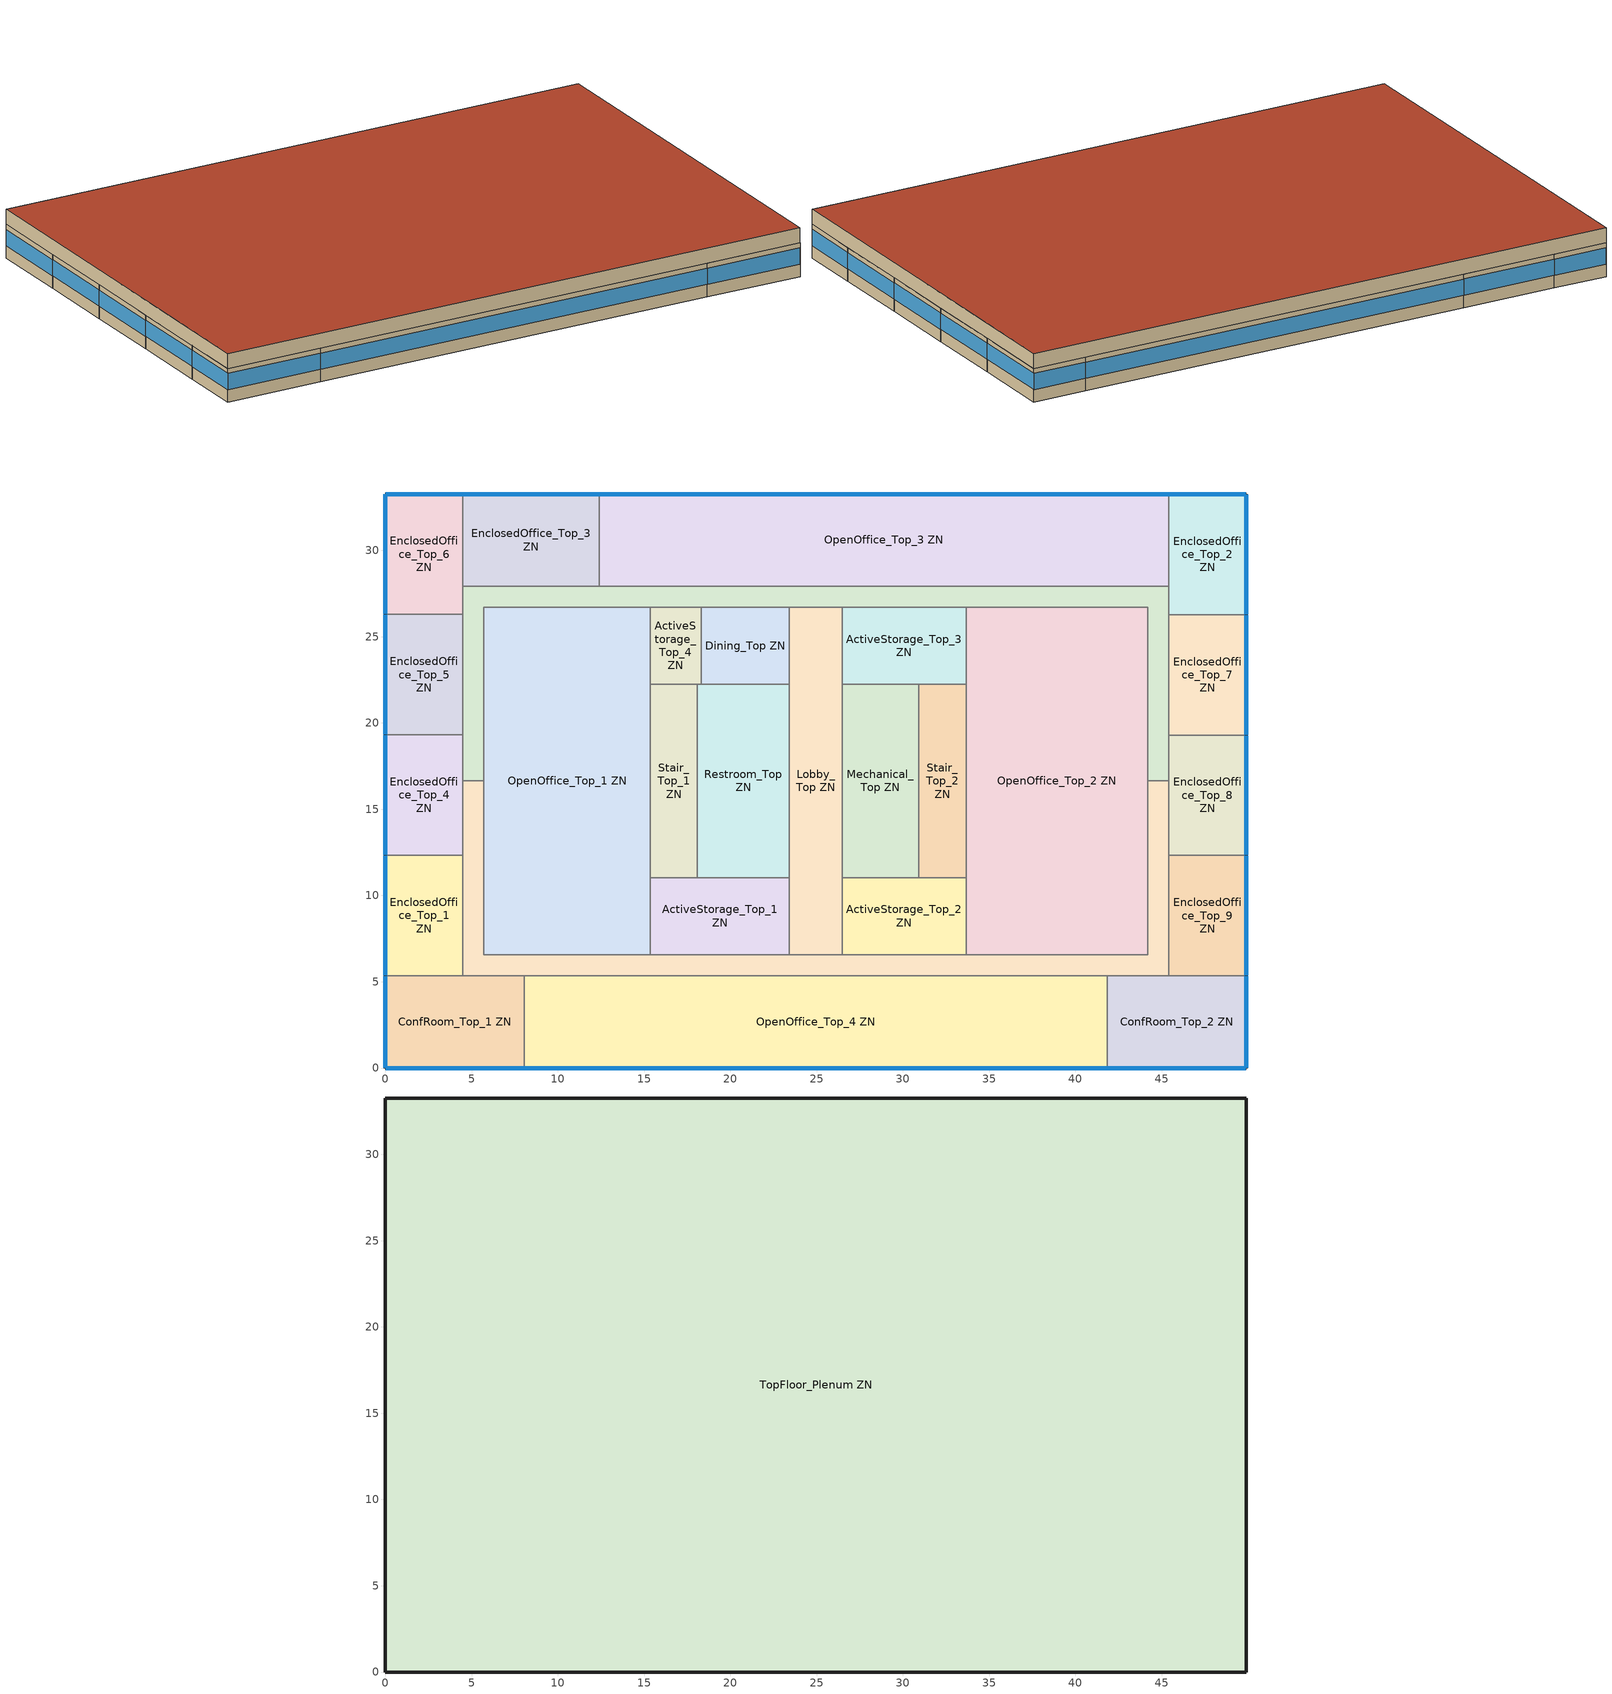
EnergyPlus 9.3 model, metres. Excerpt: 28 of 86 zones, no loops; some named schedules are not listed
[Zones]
ActiveStorage_Top_1 ZN
 floor to MidFloor_Plenum ZN (int_slab_floor): 23.43,11.04 23.43,6.56 15.35,6.56 15.35,11.04 z7.92
 wall to Restroom_Top ZN (int_wall): 23.43,11.04 18.1,11.04 z7.92:10.67
 wall to OpenOffice_Top_1 ZN (int_wall): 15.35,11.04 15.35,6.56 z7.92:10.67
 wall to Corridor_Top_1 ZN (int_wall): 15.35,6.56 23.43,6.56 z7.92:10.67
 wall to Lobby_Top ZN (int_wall): 23.43,6.56 23.43,11.04 z7.92:10.67
 wall to Stair_Top_1 ZN (int_wall): 18.1,11.04 15.35,11.04 z7.92:10.67
 ceiling to TopFloor_Plenum ZN (DropCeiling): 15.35,11.04 15.35,6.56 23.43,6.56 23.43,11.04 z10.67
ActiveStorage_Top_2 ZN
 floor to MidFloor_Plenum ZN (int_slab_floor): 33.67,11.04 33.67,6.56 26.48,6.56 26.48,11.04 z7.92
 wall to Lobby_Top ZN (int_wall): 26.48,11.04 26.48,6.56 z7.92:10.67
 wall to Mechanical_Top ZN (int_wall): 30.93,11.04 26.48,11.04 z7.92:10.67
 wall to Corridor_Top_1 ZN (int_wall): 26.48,6.56 33.67,6.56 z7.92:10.67
 wall to OpenOffice_Top_2 ZN (int_wall): 33.67,6.56 33.67,11.04 z7.92:10.67
 wall to Stair_Top_2 ZN (int_wall): 33.67,11.04 30.93,11.04 z7.92:10.67
 ceiling to TopFloor_Plenum ZN (DropCeiling): 26.48,11.04 26.48,6.56 33.67,6.56 33.67,11.04 z10.67
ActiveStorage_Top_3 ZN
 floor to MidFloor_Plenum ZN (int_slab_floor): 33.67,26.71 33.67,22.23 26.48,22.23 26.48,26.71 z7.92
 wall to Stair_Top_2 ZN (int_wall): 30.93,22.23 33.67,22.23 z7.92:10.67
 wall to Mechanical_Top ZN (int_wall): 26.48,22.23 30.93,22.23 z7.92:10.67
 wall to Lobby_Top ZN (int_wall): 26.48,26.71 26.48,22.23 z7.92:10.67
 wall to Corridor_Top_2 ZN (int_wall): 33.67,26.71 26.48,26.71 z7.92:10.67
 wall to OpenOffice_Top_2 ZN (int_wall): 33.67,22.23 33.67,26.71 z7.92:10.67
 ceiling to TopFloor_Plenum ZN (DropCeiling): 26.48,26.71 26.48,22.23 33.67,22.23 33.67,26.71 z10.67
ActiveStorage_Top_4 ZN
 floor to MidFloor_Plenum ZN (int_slab_floor): 18.31,26.71 18.31,22.23 15.35,22.23 15.35,26.71 z7.92
 wall to Dining_Top ZN (int_wall): 18.31,22.23 18.31,26.71 z7.92:10.67
 wall to Restroom_Top ZN (int_wall): 18.1,22.23 18.31,22.23 z7.92:10.67
 wall to OpenOffice_Top_1 ZN (int_wall): 15.35,26.71 15.35,22.23 z7.92:10.67
 wall to Corridor_Top_2 ZN (int_wall): 18.31,26.71 15.35,26.71 z7.92:10.67
 wall to Stair_Top_1 ZN (int_wall): 15.35,22.23 18.1,22.23 z7.92:10.67
 ceiling to TopFloor_Plenum ZN (DropCeiling): 15.35,26.71 15.35,22.23 18.31,22.23 18.31,26.71 z10.67
ConfRoom_Top_1 ZN
 floor to MidFloor_Plenum ZN (int_slab_floor): 8.07,5.34 8.07,0 0,0 0,5.34 z7.92
 wall outside (nonres_ext_wall): 0,5.34 0,0 8.07,0 z7.92:10.67
 wall to Corridor_Top_1 ZN (int_wall): 8.07,5.34 4.5,5.34 z7.92:10.67
 wall to OpenOffice_Top_4 ZN (int_wall): 8.07,0 8.07,5.34 z7.92:10.67
 wall to EnclosedOffice_Top_1 ZN (int_wall): 4.5,5.34 0,5.34 z7.92:10.67
 window (Window_U_0.38_SHGC_0.36): 0.03,0 8.04,0 z8.95:10.26; 0,5.32 0,0.03 z8.95:10.27
 ceiling to TopFloor_Plenum ZN (DropCeiling): 0,5.34 0,0 8.07,0 8.07,5.34 z10.67
ConfRoom_Top_2 ZN
 floor to MidFloor_Plenum ZN (int_slab_floor): 49.91,5.34 49.91,0 41.84,0 41.84,5.34 z7.92
 wall outside (nonres_ext_wall): 41.84,0 49.91,0 49.91,5.34 z7.92:10.67
 wall to Corridor_Top_1 ZN (int_wall): 45.41,5.34 41.84,5.34 z7.92:10.67
 wall to OpenOffice_Top_4 ZN (int_wall): 41.84,5.34 41.84,0 z7.92:10.67
 wall to EnclosedOffice_Top_9 ZN (int_wall): 49.91,5.34 45.41,5.34 z7.92:10.67
 window (Window_U_0.38_SHGC_0.36): 49.91,0.03 49.91,5.32 z8.95:10.27; 41.87,0 49.89,0 z8.95:10.26
 ceiling to TopFloor_Plenum ZN (DropCeiling): 41.84,5.34 41.84,0 49.91,0 49.91,5.34 z10.67
Corridor_Top_1 ZN
 floor to MidFloor_Plenum ZN (int_slab_floor): 45.41,16.64 45.41,5.34 4.5,5.34 4.5,16.64 5.72,16.64 5.72,6.56 44.19,6.56 44.19,16.64 z7.92
 wall to Lobby_Top ZN (int_wall): 26.48,6.56 23.43,6.56 z7.92:10.67
 wall to OpenOffice_Top_1 ZN (int_wall): 15.35,6.56 5.72,6.56 5.72,16.64 z7.92:10.67
 wall to OpenOffice_Top_4 ZN (int_wall): 8.07,5.34 16.57,5.34 33.34,5.34 41.84,5.34 z7.92:10.67
 wall to Corridor_Top_2 ZN (int_wall): 5.72,16.64 4.5,16.64 / 45.41,16.64 44.19,16.64 z7.92:10.67
 wall to OpenOffice_Top_2 ZN (int_wall): 44.19,16.64 44.19,6.56 33.67,6.56 z7.92:10.67
 wall to EnclosedOffice_Top_9 ZN (int_wall): 45.41,5.34 45.41,12.32 z7.92:10.67
 wall to EnclosedOffice_Top_1 ZN (int_wall): 4.5,16.64 4.5,12.33 4.5,5.34 z7.92:10.67
 wall to EnclosedOffice_Top_8 ZN (int_wall): 45.41,12.32 45.41,16.64 z7.92:10.67
 ceiling to TopFloor_Plenum ZN (DropCeiling): 4.5,16.64 4.5,5.34 45.41,5.34 45.41,16.64 44.19,16.64 44.19,6.56 5.72,6.56 5.72,16.64 z10.67
Corridor_Top_2 ZN
 floor to MidFloor_Plenum ZN (int_slab_floor): 45.41,27.93 45.41,16.64 44.19,16.64 44.19,26.71 5.72,26.71 5.72,16.64 4.5,16.64 4.5,27.93 z7.92
 wall to EnclosedOffice_Top_4 ZN (int_wall): 4.5,27.93 4.5,26.29 4.5,19.32 4.5,16.64 z7.92:10.67
 wall to EnclosedOffice_Top_3 ZN (int_wall): 12.39,27.93 10.08,27.93 4.5,27.93 z7.92:10.67
 wall to EnclosedOffice_Top_8 ZN (int_wall): 45.41,16.64 45.41,19.3 z7.92:10.67
 wall to Dining_Top ZN (int_wall): 18.31,26.71 23.43,26.71 z7.92:10.67
 wall to OpenOffice_Top_2 ZN (int_wall): 33.67,26.71 44.19,26.71 44.19,16.64 z7.92:10.67
 wall to OpenOffice_Top_1 ZN (int_wall): 5.72,16.64 5.72,26.71 15.35,26.71 z7.92:10.67
 wall to Lobby_Top ZN (int_wall): 23.43,26.71 26.48,26.71 z7.92:10.67
 wall to OpenOffice_Top_3 ZN (int_wall): 45.41,27.93 12.39,27.93 z7.92:10.67
 wall to EnclosedOffice_Top_7 ZN (int_wall): 45.41,19.3 45.41,26.28 z7.92:10.67
 wall to EnclosedOffice_Top_2 ZN (int_wall): 45.41,26.28 45.41,27.93 z7.92:10.67
 ceiling to TopFloor_Plenum ZN (DropCeiling): 4.5,27.93 4.5,16.64 5.72,16.64 5.72,26.71 44.19,26.71 44.19,16.64 45.41,16.64 45.41,27.93 z10.67
Dining_Top ZN
 floor to MidFloor_Plenum ZN (int_slab_floor): 23.43,26.71 23.43,22.23 18.31,22.23 18.31,26.71 z7.92
 wall to Restroom_Top ZN (int_wall): 18.31,22.23 23.43,22.23 z7.92:10.67
 wall to Lobby_Top ZN (int_wall): 23.43,22.23 23.43,26.71 z7.92:10.67
 ceiling to TopFloor_Plenum ZN (DropCeiling): 18.31,26.71 18.31,22.23 23.43,22.23 23.43,26.71 z10.67
EnclosedOffice_Top_6 ZN
 floor to MidFloor_Plenum ZN (int_slab_floor): 4.5,33.27 4.5,26.29 0,26.29 0,33.27 z7.92
 wall outside (nonres_ext_wall): 4.5,33.27 0,33.27 0,26.29 z7.92:10.67
 wall to EnclosedOffice_Top_3 ZN (int_wall): 4.5,27.93 4.5,33.27 z7.92:10.67
 wall to EnclosedOffice_Top_5 ZN (int_wall): 0,26.29 4.5,26.29 z7.92:10.67
 window (Window_U_0.38_SHGC_0.36): 4.48,33.27 0.03,33.27 z8.95:10.27; 0,33.25 0,26.32 z8.95:10.26
 ceiling to TopFloor_Plenum ZN (DropCeiling): 0,33.27 0,26.29 4.5,26.29 4.5,33.27 z10.67
EnclosedOffice_Top_4 ZN
 floor to MidFloor_Plenum ZN (int_slab_floor): 4.5,19.31 4.5,12.33 0,12.33 0,19.31 z7.92
 wall outside (nonres_ext_wall): 0,19.31 0,12.33 z7.92:10.67
 wall to EnclosedOffice_Top_5 ZN (int_wall): 4.5,19.31 0,19.31 z7.92:10.67
 wall to EnclosedOffice_Top_1 ZN (int_wall): 0,12.33 4.5,12.33 z7.92:10.67
 window (Window_U_0.38_SHGC_0.36): 0,19.28 0,12.36 z8.95:10.26
 ceiling to TopFloor_Plenum ZN (DropCeiling): 0,19.31 0,12.33 4.5,12.33 4.5,19.31 z10.67
EnclosedOffice_Top_1 ZN
 floor to MidFloor_Plenum ZN (int_slab_floor): 4.5,12.33 4.5,5.34 0,5.34 0,12.33 z7.92
 wall outside (nonres_ext_wall): 0,12.33 0,5.34 z7.92:10.67
 window (Window_U_0.38_SHGC_0.36): 0,12.3 0,5.37 z8.94:10.25
 ceiling to TopFloor_Plenum ZN (DropCeiling): 0,12.33 0,5.34 4.5,5.34 4.5,12.33 z10.67
EnclosedOffice_Top_2 ZN
 floor to MidFloor_Plenum ZN (int_slab_floor): 49.91,33.27 49.91,26.28 45.41,26.28 45.41,33.27 z7.92
 wall outside (nonres_ext_wall): 49.91,26.28 49.91,33.27 45.41,33.27 z7.92:10.67
 wall to OpenOffice_Top_3 ZN (int_wall): 45.41,33.27 45.41,27.93 z7.92:10.67
 wall to EnclosedOffice_Top_7 ZN (int_wall): 45.41,26.28 49.91,26.28 z7.92:10.67
 window (Window_U_0.38_SHGC_0.36): 49.89,33.27 45.43,33.27 z8.95:10.27; 49.91,26.31 49.91,33.23 z8.95:10.26
 ceiling to TopFloor_Plenum ZN (DropCeiling): 45.41,33.27 45.41,26.28 49.91,26.28 49.91,33.27 z10.67
EnclosedOffice_Top_8 ZN
 floor to MidFloor_Plenum ZN (int_slab_floor): 49.91,19.3 49.91,12.32 45.41,12.32 45.41,19.3 z7.92
 wall outside (nonres_ext_wall): 49.91,12.32 49.91,19.3 z7.92:10.67
 wall to EnclosedOffice_Top_9 ZN (int_wall): 45.41,12.32 49.91,12.32 z7.92:10.67
 wall to EnclosedOffice_Top_7 ZN (int_wall): 49.91,19.3 45.41,19.3 z7.92:10.67
 window (Window_U_0.38_SHGC_0.36): 49.91,12.35 49.91,19.27 z8.95:10.26
 ceiling to TopFloor_Plenum ZN (DropCeiling): 45.41,19.3 45.41,12.32 49.91,12.32 49.91,19.3 z10.67
EnclosedOffice_Top_9 ZN
 floor to MidFloor_Plenum ZN (int_slab_floor): 49.91,12.32 49.91,5.34 45.41,5.34 45.41,12.32 z7.92
 wall outside (nonres_ext_wall): 49.91,5.34 49.91,12.32 z7.92:10.67
 window (Window_U_0.38_SHGC_0.36): 49.91,5.37 49.91,12.29 z8.95:10.26
 ceiling to TopFloor_Plenum ZN (DropCeiling): 45.41,12.32 45.41,5.34 49.91,5.34 49.91,12.32 z10.67
EnclosedOffice_Top_3 ZN
 floor to MidFloor_Plenum ZN (int_slab_floor): 12.39,33.27 12.39,27.93 4.5,27.93 4.5,33.27 z7.92
 wall outside (nonres_ext_wall): 12.39,33.27 4.5,33.27 z7.92:10.67
 wall to OpenOffice_Top_3 ZN (int_wall): 12.39,27.93 12.39,33.27 z7.92:10.67
 window (Window_U_0.38_SHGC_0.36): 12.37,33.27 4.53,33.27 z8.95:10.26
 ceiling to TopFloor_Plenum ZN (DropCeiling): 4.5,33.27 4.5,27.93 12.39,27.93 12.39,33.27 z10.67
Lobby_Top ZN
 floor to MidFloor_Plenum ZN (int_slab_floor): 26.48,26.71 26.48,6.56 23.43,6.56 23.43,26.71 z7.92
 wall to Restroom_Top ZN (int_wall): 23.43,22.23 23.43,11.04 z7.92:10.67
 wall to Mechanical_Top ZN (int_wall): 26.48,11.04 26.48,22.23 z7.92:10.67
 ceiling to TopFloor_Plenum ZN (DropCeiling): 23.43,26.71 23.43,6.56 26.48,6.56 26.48,26.71 z10.67
Mechanical_Top ZN
 floor to MidFloor_Plenum ZN (int_slab_floor): 30.93,22.23 30.93,11.04 26.48,11.04 26.48,22.23 z7.92
 wall to Stair_Top_2 ZN (int_wall): 30.93,11.04 30.93,22.23 z7.92:10.67
 ceiling to TopFloor_Plenum ZN (DropCeiling): 26.48,22.23 26.48,11.04 30.93,11.04 30.93,22.23 z10.67
OpenOffice_Top_1 ZN
 floor to MidFloor_Plenum ZN (int_slab_floor): 15.35,26.71 15.35,6.56 5.72,6.56 5.72,26.71 z7.92
 wall to Stair_Top_1 ZN (int_wall): 15.35,11.04 15.35,22.23 z7.92:10.67
 ceiling to TopFloor_Plenum ZN (DropCeiling): 5.72,26.71 5.72,6.56 15.35,6.56 15.35,26.71 z10.67
OpenOffice_Top_2 ZN
 floor to MidFloor_Plenum ZN (int_slab_floor): 44.19,26.71 44.19,6.56 33.67,6.56 33.67,26.71 z7.92
 wall to Stair_Top_2 ZN (int_wall): 33.67,22.23 33.67,11.04 z7.92:10.67
 ceiling to TopFloor_Plenum ZN (DropCeiling): 33.67,26.71 33.67,6.56 44.19,6.56 44.19,26.71 z10.67
OpenOffice_Top_3 ZN
 floor to MidFloor_Plenum ZN (int_slab_floor): 45.41,33.27 45.41,27.93 12.39,27.93 12.39,33.27 z7.92
 wall outside (nonres_ext_wall): 45.41,33.27 12.39,33.27 z7.92:10.67
 window (Window_U_0.38_SHGC_0.36): 45.38,33.27 12.42,33.27 z8.95:10.26
 ceiling to TopFloor_Plenum ZN (DropCeiling): 12.39,33.27 12.39,27.93 45.41,27.93 45.41,33.27 z10.67
OpenOffice_Top_4 ZN
 floor to MidFloor_Plenum ZN (int_slab_floor): 41.84,5.34 41.84,0 8.07,0 8.07,5.34 z7.92
 wall outside (nonres_ext_wall): 8.07,0 41.84,0 z7.92:10.67
 window (Window_U_0.38_SHGC_0.36): 8.09,0 41.82,0 z8.95:10.26
 ceiling to TopFloor_Plenum ZN (DropCeiling): 8.07,5.34 8.07,0 41.84,0 41.84,5.34 z10.67
Restroom_Top ZN
 floor to MidFloor_Plenum ZN (int_slab_floor): 23.43,22.23 23.43,11.04 18.1,11.04 18.1,22.23 z7.92
 wall to Stair_Top_1 ZN (int_wall): 18.1,22.23 18.1,11.04 z7.92:10.67
 ceiling to TopFloor_Plenum ZN (DropCeiling): 18.1,22.23 18.1,11.04 23.43,11.04 23.43,22.23 z10.67
Stair_Top_1 ZN
 floor to MidFloor_Plenum ZN (int_slab_floor): 18.1,22.23 18.1,11.04 15.35,11.04 15.35,22.23 z7.92
 ceiling to TopFloor_Plenum ZN (DropCeiling): 15.35,22.23 15.35,11.04 18.1,11.04 18.1,22.23 z10.67
Stair_Top_2 ZN
 floor to MidFloor_Plenum ZN (int_slab_floor): 33.67,22.23 33.67,11.04 30.93,11.04 30.93,22.23 z7.92
 ceiling to TopFloor_Plenum ZN (DropCeiling): 30.93,22.23 30.93,11.04 33.67,11.04 33.67,22.23 z10.67
EnclosedOffice_Top_5 ZN
 floor to MidFloor_Plenum ZN (int_slab_floor): 4.5,26.29 4.5,19.31 0,19.31 0,26.29 z7.92
 wall outside (nonres_ext_wall): 0,26.29 0,19.31 z7.92:10.67
 window (Window_U_0.38_SHGC_0.36): 0,26.27 0,19.35 z8.95:10.26
 ceiling to TopFloor_Plenum ZN (DropCeiling): 0,26.29 0,19.31 4.5,19.31 4.5,26.29 z10.67
EnclosedOffice_Top_7 ZN
 floor to MidFloor_Plenum ZN (int_slab_floor): 49.91,26.28 49.91,19.3 45.41,19.3 45.41,26.28 z7.92
 wall outside (nonres_ext_wall): 49.91,19.3 49.91,26.28 z7.92:10.67
 window (Window_U_0.38_SHGC_0.36): 49.91,19.33 49.91,26.25 z8.95:10.26
 ceiling to TopFloor_Plenum ZN (DropCeiling): 45.41,26.28 45.41,19.3 49.91,19.3 49.91,26.28 z10.67
TopFloor_Plenum ZN
 wall outside (nonres_ext_wall): 0,33.27 0,0 49.91,0 49.91,33.27 0,33.27 z10.67:11.89
 roof outside (nonres_roof): 0,33.27 0,0 49.91,0 49.91,33.27 z11.89
[Building]
OfficeMedium: North Axis {deg}=0; Terrain=City; Loads Convergence Tolerance Value=0.04; Temperature Convergence Tolerance Value {deltaC}=0.2; Solar Distribution=FullInteriorAndExterior; Maximum Number of Warmup Days=25; Minimum Number of Warmup Days=6
[Site:Location]
Site:Location=New.York-John.F.Kennedy.Intl.AP_NY_USA WMO=744860; Latitude {N+ S-}=40.66; Longitude {W- E+}=-73.8; Time Zone Relative to GMT {GMT+/-}=-5; Elevation {m}=7
[SizingPeriod:DesignDay] Day of Month=21; Dry-Bulb Temperature Range Modifier Type=DefaultMultipliers; Humidity Condition Type=Wetbulb; Barometric Pressure {Pa}=101241; Rain {Yes/No}=No; Snow on ground {Yes/No}=No; Daylight Savings Time Indicator=No
Name | Month | Day Type | Maximum Dry-Bulb Temperature {C} | Daily Dry-Bulb Temperature Range {C} | Wetbulb at Maximum Dry-Bulb {C} | Wind Speed {m/s} design conditions vs. traditional 6.71 m/s (15 mph) | Wind Direction {Degrees; N=0, S=180} | Solar Model Indicator | Clearness {0.0 to 1.1} | Wind Speed {m/s} design conditions vs. traditional 3.35 m/s (7mph) | ASHRAE Clear Sky Optical Depth for Beam Irradiance (taub) | ASHRAE Clear Sky Optical Depth for Diffuse Irradiance (taud)
New.York-John.F.Kennedy.Intl.AP_NY_USA Ann Htg 99.6% Condns DB | 1 | WinterDesignDay | -10.7 | 0 | -10.7 | 7.5 | 320 | ASHRAEClearSky | 0
New.York-John.F.Kennedy.Intl.AP_NY_USA Ann Clg .4% Condns DB=>MWB | 7 | SummerDesignDay | 32.1 | 7.4 | 23.1 |  | 230 | ASHRAETau |  | 5.6 | 0.541 | 1.8
[Site:WaterMainsTemperature]
Calculation Method=Correlation; Annual average outdoor air temperature {C}=12.4667; Maximum difference in monthly average outdoor air temperatures {C}=25.2
[Site:GroundTemperature:FCfactorMethod]
January Ground Temperature {C}=14; February Ground Temperature {C}=7.3; March Ground Temperature {C}=3.3; April Ground Temperature {C}=1.2; May Ground Temperature {C}=-0.2; June Ground Temperature {C}=5.6; July Ground Temperature {C}=10.9; August Ground Temperature {C}=16.1; September Ground Temperature {C}=21.7; October Ground Temperature {C}=25; November Ground Temperature {C}=24.8; December Ground Temperature {C}=19.9
[Material:NoMass]
CP02 CARPET PAD: VeryRough, 0.21648, 0.9, 0.7, 0.8
Nonres_Roof_Insulation: MediumSmooth, 5.30668, 0.9, 0.7, 0.7
Nonres_Exterior_Wall_Insulation: MediumSmooth, 2.368, 0.9, 0.7, 0.7
[Construction]
InteriorFurnishings: Std Wood 6inch
DropCeiling: AC02 Acoustic Ceiling
int_wall: G01 13mm gypsum board, G01 13mm gypsum board
int_slab_floor: 100mm Normalweight concrete floor, CP02 CARPET PAD
nonres_roof: F13 Built-up roofing, Nonres_Roof_Insulation, F08 Metal surface
nonres_ext_wall: F07 25mm stucco, G01 16mm gypsum board, Nonres_Exterior_Wall_Insulation, G01 16mm gypsum board
Window_U_0.38_SHGC_0.36: Glazing Layer
[Material]
Name | Roughness | Thickness {m} | Conductivity {W/m-K} | Density {kg/m3} | Specific Heat {J/kg-K} | Thermal Absorptance | Solar Absorptance | Visible Absorptance | Absorptance:Thermal | Absorptance:Solar | Absorptance:Visible
Std Wood 6inch | MediumSmooth | 0.15 | 0.12 | 540 | 1210 | 0.9 | 0.7 | 0.7
AC02 Acoustic Ceiling | MediumSmooth | 0.0127 | 0.057 | 288 | 1339 | 0.9 | 0.7 | 0.2
F07 25mm stucco | Smooth | 0.0254 | 0.72 | 1856 | 840 | 0.9 | 0.7 | 0.7
F08 Metal surface | Smooth | 0.0008 | 45.28 | 7824 | 500
F13 Built-up roofing | Rough | 0.0095 | 0.16 | 1120 | 1460 |  |  |  | 0.9 | 0.7
G01 13mm gypsum board | Smooth | 0.0127 | 0.16 | 800 | 1090 |  |  |  | 0.9 | 0.7 | 0.5
G01 16mm gypsum board | MediumSmooth | 0.0159 | 0.16 | 800 | 1090
100mm Normalweight concrete floor | MediumRough | 0.1016 | 2.31 | 2322 | 832
[WindowMaterial:SimpleGlazingSystem]
Glazing Layer: U-Factor {W/m2-K}=2.15774; Solar Heat Gain Coefficient=0.36; Visible Transmittance=0.396
[Zone]
ActiveStorage_Top_1 ZN; ActiveStorage_Top_2 ZN; ActiveStorage_Top_3 ZN; ActiveStorage_Top_4 ZN; ConfRoom_Top_1 ZN; ConfRoom_Top_2 ZN; Corridor_Top_1 ZN; Corridor_Top_2 ZN; Dining_Top ZN; EnclosedOffice_Top_1 ZN; EnclosedOffice_Top_2 ZN; EnclosedOffice_Top_3 ZN; Lobby_Top ZN; Mechanical_Top ZN; OpenOffice_Top_1 ZN; OpenOffice_Top_2 ZN; OpenOffice_Top_3 ZN; OpenOffice_Top_4 ZN; Restroom_Top ZN; Stair_Top_1 ZN; Stair_Top_2 ZN: 
TopFloor_Plenum ZN: Part of Total Floor Area=No
EnclosedOffice_Top_6 ZN; EnclosedOffice_Top_5 ZN; EnclosedOffice_Top_4 ZN; EnclosedOffice_Top_9 ZN; EnclosedOffice_Top_8 ZN; EnclosedOffice_Top_7 ZN: Multiplier=1
[InternalMass] Construction=InteriorFurnishings
Name | Zone | Surface Area {m2}
ActiveStorage_Top_1 Mass | ActiveStorage_Top_1 ZN | 72.3705
ActiveStorage_Top_2 Mass | ActiveStorage_Top_2 ZN | 64.4479
ActiveStorage_Top_3 Mass | ActiveStorage_Top_3 ZN | 64.4479
ActiveStorage_Top_4 Mass | ActiveStorage_Top_4 ZN | 26.4846
ConfRoom_Top_1 Mass | ConfRoom_Top_1 ZN | 86.211
ConfRoom_Top_2 Mass | ConfRoom_Top_2 ZN | 86.211
Corridor_Top_1 Mass | Corridor_Top_1 ZN | 148.881
Corridor_Top_2 Mass | Corridor_Top_2 ZN | 148.881
Dining_Top Mass | Dining_Top ZN | 45.8859
EnclosedOffice_Top_1 Mass | EnclosedOffice_Top_1 ZN | 62.8993
EnclosedOffice_Top_2 Mass | EnclosedOffice_Top_2 ZN | 62.8993
EnclosedOffice_Top_3 Mass | EnclosedOffice_Top_3 ZN | 84.2524
Lobby_Top Mass | Lobby_Top ZN | 122.855
Mechanical_Top Mass | Mechanical_Top ZN | 99.6165
OpenOffice_Top_1 Mass | OpenOffice_Top_1 ZN | 388.208
OpenOffice_Top_2 Mass | OpenOffice_Top_2 ZN | 423.848
OpenOffice_Top_3 Mass | OpenOffice_Top_3 ZN | 352.626
OpenOffice_Top_4 Mass | OpenOffice_Top_4 ZN | 360.821
Restroom_Top Mass | Restroom_Top ZN | 119.412
Stair_Top_1 Mass | Stair_Top_1 ZN | 61.4118
Stair_Top_2 Mass | Stair_Top_2 ZN | 61.4118
EnclosedOffice_Top_4 Mass | EnclosedOffice_Top_4 ZN | 62.8993
EnclosedOffice_Top_5 Mass | EnclosedOffice_Top_5 ZN | 62.8993
EnclosedOffice_Top_6 Mass | EnclosedOffice_Top_6 ZN | 62.8993
EnclosedOffice_Top_7 Mass | EnclosedOffice_Top_7 ZN | 62.8993
EnclosedOffice_Top_8 Mass | EnclosedOffice_Top_8 ZN | 62.8993
EnclosedOffice_Top_9 Mass | EnclosedOffice_Top_9 ZN | 62.8993
[People]
EnclosedOffice_Top_1 ZN People: EnclosedOffice_Top_1 ZN, EnclosedOffice_Top_1 ZN Occupancy Schedule, People, 2, 0.3, AUTOCALCULATE, ACTIVITY_SCH, 3.82e-08, No, ZoneAveraged, WORK_EFF_SCH, CLOTHING_SCH, CLOTHING_SCH, AIR_VELO_SCH, Fanger
EnclosedOffice_Top_2 ZN People: EnclosedOffice_Top_2 ZN, EnclosedOffice_Top_2 ZN Occupancy Schedule, People, 2, 0.3, AUTOCALCULATE, ACTIVITY_SCH, 3.82e-08, No, ZoneAveraged, WORK_EFF_SCH, CLOTHING_SCH, CLOTHING_SCH, AIR_VELO_SCH, Fanger
EnclosedOffice_Top_3 ZN People: EnclosedOffice_Top_3 ZN, EnclosedOffice_Top_3 ZN Occupancy Schedule, People, 2, 0.3, AUTOCALCULATE, ACTIVITY_SCH, 3.82e-08, No, ZoneAveraged, WORK_EFF_SCH, CLOTHING_SCH, CLOTHING_SCH, AIR_VELO_SCH, Fanger
EnclosedOffice_Top_4 ZN People: EnclosedOffice_Top_4 ZN, EnclosedOffice_Top_4 ZN Occupancy Schedule, People, 2, 0.3, AUTOCALCULATE, ACTIVITY_SCH, 3.82e-08, No, ZoneAveraged, WORK_EFF_SCH, CLOTHING_SCH, CLOTHING_SCH, AIR_VELO_SCH, Fanger
EnclosedOffice_Top_5 ZN People: EnclosedOffice_Top_5 ZN, EnclosedOffice_Top_5 ZN Occupancy Schedule, People, 2, 0.3, AUTOCALCULATE, ACTIVITY_SCH, 3.82e-08, No, ZoneAveraged, WORK_EFF_SCH, CLOTHING_SCH, CLOTHING_SCH, AIR_VELO_SCH, Fanger
EnclosedOffice_Top_6 ZN People: EnclosedOffice_Top_6 ZN, EnclosedOffice_Top_6 ZN Occupancy Schedule, People, 2, 0.3, AUTOCALCULATE, ACTIVITY_SCH, 3.82e-08, No, ZoneAveraged, WORK_EFF_SCH, CLOTHING_SCH, CLOTHING_SCH, AIR_VELO_SCH, Fanger
EnclosedOffice_Top_7 ZN People: EnclosedOffice_Top_7 ZN, EnclosedOffice_Top_7 ZN Occupancy Schedule, People, 2, 0.3, AUTOCALCULATE, ACTIVITY_SCH, 3.82e-08, No, ZoneAveraged, WORK_EFF_SCH, CLOTHING_SCH, CLOTHING_SCH, AIR_VELO_SCH, Fanger
EnclosedOffice_Top_8 ZN People: EnclosedOffice_Top_8 ZN, EnclosedOffice_Top_8 ZN Occupancy Schedule, People, 2, 0.3, AUTOCALCULATE, ACTIVITY_SCH, 3.82e-08, No, ZoneAveraged, WORK_EFF_SCH, CLOTHING_SCH, CLOTHING_SCH, AIR_VELO_SCH, Fanger
EnclosedOffice_Top_9 ZN People: EnclosedOffice_Top_9 ZN, EnclosedOffice_Top_9 ZN Occupancy Schedule, People, 2, 0.3, AUTOCALCULATE, ACTIVITY_SCH, 3.82e-08, No, ZoneAveraged, WORK_EFF_SCH, CLOTHING_SCH, CLOTHING_SCH, AIR_VELO_SCH, Fanger
ConfRoom_Top_1 ZN People: ConfRoom_Top_1 ZN, ConfRoom_Top_1 ZN Occupancy Schedule, People, 24, 0.3, AUTOCALCULATE, ACTIVITY_SCH, 3.82e-08, No, ZoneAveraged, WORK_EFF_SCH, CLOTHING_SCH, CLOTHING_SCH, AIR_VELO_SCH, Fanger
ConfRoom_Top_2 ZN People: ConfRoom_Top_2 ZN, ConfRoom_Top_2 ZN Occupancy Schedule, People, 24, 0.3, AUTOCALCULATE, ACTIVITY_SCH, 3.82e-08, No, ZoneAveraged, WORK_EFF_SCH, CLOTHING_SCH, CLOTHING_SCH, AIR_VELO_SCH, Fanger
Dining_Top ZN People: Dining_Top ZN, Dining_Top ZN Occupancy Schedule, People, 12, 0.3, AUTOCALCULATE, ACTIVITY_SCH, 3.82e-08, No, ZoneAveraged, WORK_EFF_SCH, CLOTHING_SCH, CLOTHING_SCH, AIR_VELO_SCH, Fanger
Lobby_Top ZN People: Lobby_Top ZN, Lobby_Top ZN Occupancy Schedule, People, 7, 0.3, AUTOCALCULATE, ACTIVITY_SCH, 3.82e-08, No, ZoneAveraged, WORK_EFF_SCH, CLOTHING_SCH, CLOTHING_SCH, AIR_VELO_SCH, Fanger
OpenOffice_Top_1 ZN People: OpenOffice_Top_1 ZN, OpenOffice_Top_1 ZN Occupancy Schedule, People, 10, 0.3, AUTOCALCULATE, ACTIVITY_SCH, 3.82e-08, No, ZoneAveraged, WORK_EFF_SCH, CLOTHING_SCH, CLOTHING_SCH, AIR_VELO_SCH, Fanger
OpenOffice_Top_2 ZN People: OpenOffice_Top_2 ZN, OpenOffice_Top_2 ZN Occupancy Schedule, People, 11, 0.3, AUTOCALCULATE, ACTIVITY_SCH, 3.82e-08, No, ZoneAveraged, WORK_EFF_SCH, CLOTHING_SCH, CLOTHING_SCH, AIR_VELO_SCH, Fanger
OpenOffice_Top_3 ZN People: OpenOffice_Top_3 ZN, OpenOffice_Top_3 ZN Occupancy Schedule, People, 9, 0.3, AUTOCALCULATE, ACTIVITY_SCH, 3.82e-08, No, ZoneAveraged, WORK_EFF_SCH, CLOTHING_SCH, CLOTHING_SCH, AIR_VELO_SCH, Fanger
OpenOffice_Top_4 ZN People: OpenOffice_Top_4 ZN, OpenOffice_Top_4 ZN Occupancy Schedule, People, 10, 0.3, AUTOCALCULATE, ACTIVITY_SCH, 3.82e-08, No, ZoneAveraged, WORK_EFF_SCH, CLOTHING_SCH, CLOTHING_SCH, AIR_VELO_SCH, Fanger
[Lights] Design Level Calculation Method=Watts/Area; Watts per Zone Floor Area {W/m2}=8.50349; Return Air Fraction=0; Fraction Radiant=0.7; Fraction Visible=0.2; Fraction Replaceable=1; Return Air Fraction Calculated from Plenum Temperature=No
Name | Zone or ZoneList | Schedule
ActiveStorage_Top_1 ZN_Lights | ActiveStorage_Top_1 ZN | ActiveStorage_Top_1 Lighting Schedule
ActiveStorage_Top_2 ZN_Lights | ActiveStorage_Top_2 ZN | ActiveStorage_Top_2 Lighting Schedule
ActiveStorage_Top_3 ZN_Lights | ActiveStorage_Top_3 ZN | ActiveStorage_Top_3 Lighting Schedule
ActiveStorage_Top_4 ZN_Lights | ActiveStorage_Top_4 ZN | ActiveStorage_Top_4 Lighting Schedule
ConfRoom_Top_1 ZN_Lights | ConfRoom_Top_1 ZN | ConfRoom_Top_1 Lighting Schedule
ConfRoom_Top_2 ZN_Lights | ConfRoom_Top_2 ZN | ConfRoom_Top_2 Lighting Schedule
Corridor_Top_1 ZN_Lights | Corridor_Top_1 ZN | Corridor_Top_1 Lighting Schedule
Corridor_Top_2 ZN_Lights | Corridor_Top_2 ZN | Corridor_Top_2 Lighting Schedule
Dining_Top ZN_Lights | Dining_Top ZN | Dining_Top Lighting Schedule
EnclosedOffice_Top_1 ZN_Lights | EnclosedOffice_Top_1 ZN | EnclosedOffice_Top_1 Lighting Schedule
EnclosedOffice_Top_2 ZN_Lights | EnclosedOffice_Top_2 ZN | EnclosedOffice_Top_2 Lighting Schedule
EnclosedOffice_Top_3 ZN_Lights | EnclosedOffice_Top_3 ZN | EnclosedOffice_Top_3 Lighting Schedule
Lobby_Top ZN_Lights | Lobby_Top ZN | Lobby_Top Lighting Schedule
Mechanical_Top ZN_Lights | Mechanical_Top ZN | Mechanical_Top Lighting Schedule
OpenOffice_Top_1 ZN_Lights | OpenOffice_Top_1 ZN | OpenOffice_Top_1 Lighting Schedule
OpenOffice_Top_2 ZN_Lights | OpenOffice_Top_2 ZN | OpenOffice_Top_2 Lighting Schedule
OpenOffice_Top_3 ZN_Lights | OpenOffice_Top_3 ZN | OpenOffice_Top_3 Lighting Schedule
OpenOffice_Top_4 ZN_Lights | OpenOffice_Top_4 ZN | OpenOffice_Top_4 Lighting Schedule
Restroom_Top ZN_Lights | Restroom_Top ZN | Restroom_Top Lighting Schedule
Stair_Top_1 ZN_Lights | Stair_Top_1 ZN | Stair_Top_1 Lighting Schedule
Stair_Top_2 ZN_Lights | Stair_Top_2 ZN | Stair_Top_2 Lighting Schedule
EnclosedOffice_Top_6 ZN_Lights | EnclosedOffice_Top_6 ZN | EnclosedOffice_Top_6 Lighting Schedule
EnclosedOffice_Top_5 ZN_Lights | EnclosedOffice_Top_5 ZN | EnclosedOffice_Top_5 Lighting Schedule
EnclosedOffice_Top_4 ZN_Lights | EnclosedOffice_Top_4 ZN | EnclosedOffice_Top_4 Lighting Schedule
EnclosedOffice_Top_9 ZN_Lights | EnclosedOffice_Top_9 ZN | EnclosedOffice_Top_9 Lighting Schedule
EnclosedOffice_Top_8 ZN_Lights | EnclosedOffice_Top_8 ZN | EnclosedOffice_Top_8 Lighting Schedule
EnclosedOffice_Top_7 ZN_Lights | EnclosedOffice_Top_7 ZN | EnclosedOffice_Top_7 Lighting Schedule
[ElectricEquipment] Design Level Calculation Method=Watts/Area; Fraction Radiant=0.5
Name | Zone or ZoneList | Schedule | Watts per Zone Floor Area {W/m2}
EnclosedOffice_Top_1 Elec Equip | EnclosedOffice_Top_1 ZN | EnclosedOffice_Top_1 Elec Equip Schedule | 9.3646
EnclosedOffice_Top_2 Elec Equip | EnclosedOffice_Top_2 ZN | EnclosedOffice_Top_2 Elec Equip Schedule | 9.3646
EnclosedOffice_Top_3 Elec Equip | EnclosedOffice_Top_3 ZN | EnclosedOffice_Top_3 Elec Equip Schedule | 9.3646
EnclosedOffice_Top_4 Elec Equip | EnclosedOffice_Top_4 ZN | EnclosedOffice_Top_4 Elec Equip Schedule | 9.3646
EnclosedOffice_Top_5 Elec Equip | EnclosedOffice_Top_5 ZN | EnclosedOffice_Top_5 Elec Equip Schedule | 9.3646
EnclosedOffice_Top_6 Elec Equip | EnclosedOffice_Top_6 ZN | EnclosedOffice_Top_6 Elec Equip Schedule | 9.3646
EnclosedOffice_Top_7 Elec Equip | EnclosedOffice_Top_7 ZN | EnclosedOffice_Top_7 Elec Equip Schedule | 9.3646
EnclosedOffice_Top_8 Elec Equip | EnclosedOffice_Top_8 ZN | EnclosedOffice_Top_8 Elec Equip Schedule | 9.3646
EnclosedOffice_Top_9 Elec Equip | EnclosedOffice_Top_9 ZN | EnclosedOffice_Top_9 Elec Equip Schedule | 9.3646
ConfRoom_Top_1 Elec Equip | ConfRoom_Top_1 ZN | ConfRoom_Top_1 Elec Equip Schedule | 10.7639
ConfRoom_Top_2 Elec Equip | ConfRoom_Top_2 ZN | ConfRoom_Top_2 Elec Equip Schedule | 10.7639
Corridor_Top_1 Elec Equip | Corridor_Top_1 ZN | Corridor_Top_1 Elec Equip Schedule | 3.12153
Corridor_Top_2 Elec Equip | Corridor_Top_2 ZN | Corridor_Top_2 Elec Equip Schedule | 3.12153
Dining_Top Elec Equip | Dining_Top ZN | Dining_Top Elec Equip Schedule | 10.7639
Mechanical_Top Elec Equip | Mechanical_Top ZN | Mechanical_Top Elec Equip Schedule | 2.90626
Lobby_Top Elec Equip | Lobby_Top ZN | Lobby_Top Elec Equip Schedule | 2.90626
OpenOffice_Top_1 Elec Equip | OpenOffice_Top_1 ZN | OpenOffice_Top_1 Elec Equip Schedule | 10.3334
OpenOffice_Top_2 Elec Equip | OpenOffice_Top_2 ZN | OpenOffice_Top_2 Elec Equip Schedule | 10.3334
OpenOffice_Top_3 Elec Equip | OpenOffice_Top_3 ZN | OpenOffice_Top_3 Elec Equip Schedule | 10.3334
OpenOffice_Top_4 Elec Equip | OpenOffice_Top_4 ZN | OpenOffice_Top_4 Elec Equip Schedule | 10.3334
Restroom_Top Elec Equip | Restroom_Top ZN | Restroom_Top Elec Equip Schedule | 2.90626
[ZoneInfiltration:DesignFlowRate] Design Flow Rate Calculation Method=Flow/ExteriorArea; Constant Term Coefficient=0; Temperature Term Coefficient=0; Velocity Term Coefficient=0.224; Velocity Squared Term Coefficient=0
Name | Zone or ZoneList | Schedule | Flow per Exterior Surface Area {m3/s-m2}
ConfRoom_Top_1 Infiltration | ConfRoom_Top_1 ZN | INFIL_SCH_PNNL | 0.00056896
ConfRoom_Top_2 Infiltration | ConfRoom_Top_2 ZN | INFIL_SCH_PNNL | 0.00056896
EnclosedOffice_Top_1 Infiltration | EnclosedOffice_Top_1 ZN | INFIL_SCH_PNNL | 0.00056896
EnclosedOffice_Top_2 Infiltration | EnclosedOffice_Top_2 ZN | INFIL_SCH_PNNL | 0.00056896
EnclosedOffice_Top_3 Infiltration | EnclosedOffice_Top_3 ZN | INFIL_SCH_PNNL | 0.00056896
OpenOffice_Top_3 Infiltration | OpenOffice_Top_3 ZN | INFIL_SCH_PNNL | 0.00056896
OpenOffice_Top_4 Infiltration | OpenOffice_Top_4 ZN | INFIL_SCH_PNNL | 0.00056896
TopFloor_Plenum Infiltration | TopFloor_Plenum ZN | ALWAYS_ON | 6.19256e-05
EnclosedOffice_Top_4 Infiltration | EnclosedOffice_Top_4 ZN | INFIL_SCH_PNNL | 0.00056896
EnclosedOffice_Top_5 Infiltration | EnclosedOffice_Top_5 ZN | INFIL_SCH_PNNL | 0.00056896
EnclosedOffice_Top_6 Infiltration | EnclosedOffice_Top_6 ZN | INFIL_SCH_PNNL | 0.00056896
EnclosedOffice_Top_7 Infiltration | EnclosedOffice_Top_7 ZN | INFIL_SCH_PNNL | 0.00056896
EnclosedOffice_Top_8 Infiltration | EnclosedOffice_Top_8 ZN | INFIL_SCH_PNNL | 0.00056896
EnclosedOffice_Top_9 Infiltration | EnclosedOffice_Top_9 ZN | INFIL_SCH_PNNL | 0.00056896
[Exterior:Lights] Control Option=AstronomicalClock
Name | Schedule | Design Level {W}
Exterior_Lights_a | Exterior_lighting_schedule_a | 519.2
Exterior_Lights_b | Exterior_lighting_schedule_b_2016 | 375.7
Exterior_Lights_c | Exterior_lighting_schedule_c_2016 | 4341.6
[AirLoopHVAC:ReturnPlenum]
TopFloor_Return_Plenum: Zone=TopFloor_Plenum ZN
[Daylighting:Controls] Daylighting Method=SplitFlux; Lighting Control Type=Stepped; Minimum Input Power Fraction for Continuous or ContinuousOff Dimming Control=0.3; Minimum Light Output Fraction for Continuous or ContinuousOff Dimming Control=0.2; Number of Stepped Control Steps=3; Probability Lighting will be Reset When Needed in Manual Stepped Control=1; Maximum Allowable Discomfort Glare Index=22; Fraction of Zone Controlled by Reference Point 1=0.3835; Illuminance Setpoint at Reference Point 1 {lux}=375; Fraction of Zone Controlled by Reference Point 2=0.1395; Illuminance Setpoint at Reference Point 2 {lux}=375
Name | Zone | Glare Calculation Daylighting Reference Point | Glare Calculation Azimuth Angle of View Direction Clockwise from Zone y-Axis {deg} | Daylighting Reference Point 1 | Daylighting Reference Point 2
ConfRoom_Top_1 ZN DayLighting Control | ConfRoom_Top_1 ZN | ConfRoom_Top_1 Daylt Sensor 1 | 270 | ConfRoom_Top_1 Daylt Sensor 1 | ConfRoom_Top_1 Daylt Sensor 2
ConfRoom_Top_2 ZN DayLighting Control | ConfRoom_Top_2 ZN | ConfRoom_Top_2 Daylt Sensor 1 | 90 | ConfRoom_Top_2 Daylt Sensor 1 | ConfRoom_Top_2 Daylt Sensor 2
OpenOffice_Top_3 ZN DayLighting Control | OpenOffice_Top_3 ZN | OpenOffice_Top_3 Daylt Sensor 1 | 0 | OpenOffice_Top_3 Daylt Sensor 1 | OpenOffice_Top_3 Daylt Sensor 2
OpenOffice_Top_4 ZN DayLighting Control | OpenOffice_Top_4 ZN | OpenOffice_Top_4 Daylt Sensor 1 | 180 | OpenOffice_Top_4 Daylt Sensor 1 | OpenOffice_Top_4 Daylt Sensor 2
EnclosedOffice_Top_2 ZN DayLighting Control | EnclosedOffice_Top_2 ZN | ConfRoom_Top_2 Daylt Sensor 1 | 90 | ConfRoom_Top_2 Daylt Sensor 1 | ConfRoom_Top_2 Daylt Sensor 2
EnclosedOffice_Top_7 ZN DayLighting Control | EnclosedOffice_Top_7 ZN | ConfRoom_Top_2 Daylt Sensor 1 | 90 | ConfRoom_Top_2 Daylt Sensor 1 | ConfRoom_Top_2 Daylt Sensor 2
EnclosedOffice_Top_8 ZN DayLighting Control | EnclosedOffice_Top_8 ZN | ConfRoom_Top_2 Daylt Sensor 1 | 90 | ConfRoom_Top_2 Daylt Sensor 1 | ConfRoom_Top_2 Daylt Sensor 2
EnclosedOffice_Top_9 ZN DayLighting Control | EnclosedOffice_Top_9 ZN | ConfRoom_Top_2 Daylt Sensor 1 | 90 | ConfRoom_Top_2 Daylt Sensor 1 | ConfRoom_Top_2 Daylt Sensor 2
EnclosedOffice_Top_1 ZN DayLighting Control | EnclosedOffice_Top_1 ZN | ConfRoom_Top_1 Daylt Sensor 1 | 270 | ConfRoom_Top_1 Daylt Sensor 1 | ConfRoom_Top_1 Daylt Sensor 2
EnclosedOffice_Top_4 ZN DayLighting Control | EnclosedOffice_Top_4 ZN | ConfRoom_Top_1 Daylt Sensor 1 | 270 | ConfRoom_Top_1 Daylt Sensor 1 | ConfRoom_Top_1 Daylt Sensor 2
EnclosedOffice_Top_5 ZN DayLighting Control | EnclosedOffice_Top_5 ZN | ConfRoom_Top_1 Daylt Sensor 1 | 270 | ConfRoom_Top_1 Daylt Sensor 1 | ConfRoom_Top_1 Daylt Sensor 2
EnclosedOffice_Top_6 ZN DayLighting Control | EnclosedOffice_Top_6 ZN | ConfRoom_Top_1 Daylt Sensor 1 | 270 | ConfRoom_Top_1 Daylt Sensor 1 | ConfRoom_Top_1 Daylt Sensor 2
[Schedule:Compact]
EnclosedOffice_Top_1 ZN Occupancy Schedule: Through: 12/31, For: Monday, Until: 07:00, 0, Until: 07:20, 0, Until: 07:40, 0, Until: 08:00, 0, Until: 08:20, 1, Until: 08:40, 1, Until: 09:00, 0.5, Until: 09:20, 0.5, Until: 09:40, 0.5, Until: 10:00, 0.5, Until: 10:20, 1, Until: 10:40, 1, Until: 11:00, 0.5, Until: 11:20, 0.5, Until: 11:40, 0.5, Until: 12:00, 0.5, Until: 12:20, 0.5, Until: 12:40, 0, Until: 13:00, 0, Until: 13:20, 0.5, Until: 13:40, 0, Until: 14:00, 0.5, Until: 14:20, 0.5, Until: 14:40, 0.5, Until: 15:00, 0.5, Until: 15:20, 1, Until: 15:40, 1, Until: 16:00, 1, Until: 16:20, 1, Until: 16:40, 0.5, Until: 17:00, 0.5, Until: 17:20, 0.5, Until: 17:40, 1, Until: 18:00, 1, Until: 18:20, 0.5, Until: 18:40, 0, Until: 19:00, 0, Until: 19:20, 0, Until: 19:40, 0, Until: 20:00, 0, Until: 20:20, 0, Until: 20:40, 0, Until: 21:00, 0, Until: 24:00, 0, For: Tuesday, Until: 07:00, 0, Until: 07:20, 0, Until: 07:40, 0, Until: 08:00, 0, Until: 08:20, 0, Until: 08:40, 1, Until: 09:00, 1, Until: 09:20, 1, Until: 09:40, 1, Until: 10:00, 1, Until: 10:20, 1, Until: 10:40, 0.5, Until: 11:00, 0.5, Until: 11:20, 1, Until: 11:40, 1, Until: 12:00, 1, Until: 12:20, 1, Until: 12:40, 1, Until: 13:00, 0.5, Until: 13:20, 0, Until: 13:40, 0, Until: 14:00, 0, Until: 14:20, 0.5, Until: 14:40, 0.5, Until: 15:00, 0.5, Until: 15:20, 0.5, Until: 15:40, 0.5, Until: 16:00, 0, Until: 16:20, 0.5, Until: 16:40, 1, Until: 17:00, 1, Until: 17:20, 1, Until: 17:40, 1, Until: 18:00, 0.5, Until: 18:20, 0.5, Until: 18:40, 0.5, Until: 19:00, 0, Until: 19:20, 0, Until: 19:40, 0, Until: 20:00, 0, Until: 20:20, 0, Until: 20:40, 0, Until: 21:00, 0, Until: 24:00, 0, For: Wednesday, Until: 07:00, 0, Until: 07:20, 0, Until: 07:40, 0, Until: 08:00, 0.5, Until: 08:20, 0.5, Until: 08:40, 1, Until: 09:00, 1, Until: 09:20, 1, Until: 09:40, 1, Until: 10:00, 1, Until: 10:20, 1, Until: 10:40, 1, Until: 11:00, 1, Until: 11:20, 1, Until: 11:40, 1, Until: 12:00, 1, Until: 12:20, 1, Until: 12:40, 0.5, Until: 13:00, 0, Until: 13:20, 0, Until: 13:40, 0, Until: 14:00, 0.5, Until: 14:20, 0.5, Until: 14:40, 0.5, Until: 15:00, 0.5, Until: 15:20, 0.5, Until: 15:40, 1, Until: 16:00, 1, Until: 16:20, 1, Until: 16:40, 1, Until: 17:00, 1, Until: 17:20, 1, Until: 17:40, 0.5, Until: 18:00, 0.5, Until: 18:20, 0, Until: 18:40, 0, Until: 19:00, 0, Until: 19:20, 0, Until: 19:40, 0, Until: 20:00, 0, Until: 20:20, 0, Until: 20:40, 0, Until: 21:00, 0, Until: 24:00, 0, For: Thursday, Until: 07:00, 0, Until: 07:20, 0, Until: 07:40, 0.5, Until: 08:00, 0, Until: 08:20, 0.5, Until: 08:40, 0.5, Until: 09:00, 0, Until: 09:20, 0.5, Until: 09:40, 0.5, Until: 10:00, 0.5, Until: 10:20, 1, Until: 10:40, 1, Until: 11:00, 1, Until: 11:20, 1, Until: 11:40, 1, Until: 12:00, 1, Until: 12:20, 0.5, Until: 12:40, 0, Until: 13:00, 0, Until: 13:20, 0.5, Until: 13:40, 0, Until: 14:00, 0.5, Until: 14:20, 0.5, Until: 14:40, 0.5, Until: 15:00, 0.5, Until: 15:20, 1, Until: 15:40, 1, Until: 16:00, 1, Until: 16:20, 1, Until: 16:40, 0.5, Until: 17:00, 0.5, Until: 17:20, 0.5, Until: 17:40, 1, Until: 18:00, 0.5, Until: 18:20, 0.5, Until: 18:40, 0, Until: 19:00, 0, Until: 19:20, 0, Until: 19:40, 0, Until: 20:00, 0, Until: 20:20, 0, Until: 20:40, 0, Until: 21:00, 0, Until: 24:00, 0, For: Friday, Until: 07:00, 0, Until: 07:20, 0, Until: 07:40, 0, Until: 08:00, 0, Until: 08:20, 0.5, Until: 08:40, 0.5, Until: 09:00, 0.5, Until: 09:20, 0.5, Until: 09:40, 0.5, Until: 10:00, 0.5, Until: 10:20, 0.5, Until: 10:40, 0.5, Until: 11:00, 0.5, Until: 11:20, 0.5, Until: 11:40, 0.5, Until: 12:00, 0.5, Until: 12:20, 0.5, Until: 12:40, 0.5, Until: 13:00, 0.5, Until: 13:20, 0.5, Until: 13:40, 0, Until: 14:00, 0, Until: 14:20, 0, Until: 14:40, 0.5, Until: 15:00, 0.5, Until: 15:20, 0.5, Until: 15:40, 0.5, Until: 16:00, 0.5, Until: 16:20, 0.5, Until: 16:40, 0.5, Until: 17:00, 0.5, Until: 17:20, 0.5, Until: 17:40, 0.5, Until: 18:00, 0, Until: 18:20, 0, Until: 18:40, 0.5, Until: 19:00, 0, Until: 19:20, 0, Until: 19:40, 0, Until: 20:00, 0, Until: 20:20, 0, Until: 20:40, 0, Until: 21:00, 0, Until: 24:00, 0, For: Saturday, Until: 07:00, 0, Until: 07:20, 0, Until: 07:40, 0, Until: 08:00, 0, Until: 08:20, 0, Until: 08:40, 0, Until: 09:00, 0, Until: 09:20, 0, Until: 09:40, 0, Until: 10:00, 0, Until: 10:20, 0, Until: 10:40, 0, Until: 11:00, 0, Until: 11:20, 0, Until: 11:40, 0, Until: 12:00, 0, Until: 12:20, 0, Until: 12:40, 0, Until: 13:00, 0, Until: 13:20, 0, Until: 13:40, 0, Until: 14:00, 0, Until: 14:20, 0, Until: 14:40, 0, Until: 15:00, 0, Until: 15:20, 0, Until: 15:40, 0, Until: 16:00, 0, Until: 24:00, 0, For: Sunday WinterDesignDay Holiday CustomDay1 CustomDay2, Until: 24:00, 0, For: SummerDesignDay, Until: 06:00, 0, Until: 22:00, 1, Until: 24:00, 0.05
EnclosedOffice_Top_2 ZN Occupancy Schedule: Through: 12/31, For: Monday, Until: 07:00, 0, Until: 07:20, 0, Until: 07:40, 0, Until: 08:00, 0, Until: 08:20, 1, Until: 08:40, 1, Until: 09:00, 1, Until: 09:20, 1, Until: 09:40, 1, Until: 10:00, 1, Until: 10:20, 1, Until: 10:40, 0.5, Until: 11:00, 0.5, Until: 11:20, 0.5, Until: 11:40, 1, Until: 12:00, 1, Until: 12:20, 1, Until: 12:40, 1, Until: 13:00, 1, Until: 13:20, 0.5, Until: 13:40, 0, Until: 14:00, 0, Until: 14:20, 0.5, Until: 14:40, 1, Until: 15:00, 0.5, Until: 15:20, 0.5, Until: 15:40, 1, Until: 16:00, 1, Until: 16:20, 1, Until: 16:40, 1, Until: 17:00, 0.5, Until: 17:20, 0.5, Until: 17:40, 0.5, Until: 18:00, 0, Until: 18:20, 0.5, Until: 18:40, 0, Until: 19:00, 0, Until: 19:20, 0, Until: 19:40, 0, Until: 20:00, 0, Until: 20:20, 0, Until: 20:40, 0, Until: 21:00, 0, Until: 24:00, 0, For: Tuesday, Until: 07:00, 0, Until: 07:20, 0, Until: 07:40, 0, Until: 08:00, 0, Until: 08:20, 0.5, Until: 08:40, 0.5, Until: 09:00, 1, Until: 09:20, 1, Until: 09:40, 1, Until: 10:00, 0.5, Until: 10:20, 0.5, Until: 10:40, 1, Until: 11:00, 1, Until: 11:20, 1, Until: 11:40, 1, Until: 12:00, 1, Until: 12:20, 1, Until: 12:40, 0.5, Until: 13:00, 0.5, Until: 13:20, 0, Until: 13:40, 0, Until: 14:00, 0.5, Until: 14:20, 1, Until: 14:40, 0.5, Until: 15:00, 0.5, Until: 15:20, 1, Until: 15:40, 1, Until: 16:00, 1, Until: 16:20, 1, Until: 16:40, 1, Until: 17:00, 1, Until: 17:20, 1, Until: 17:40, 1, Until: 18:00, 1, Until: 18:20, 0.5, Until: 18:40, 0, Until: 19:00, 0, Until: 19:20, 0, Until: 19:40, 0, Until: 20:00, 0, Until: 20:20, 0, Until: 20:40, 0, Until: 21:00, 0, Until: 24:00, 0, For: Wednesday, Until: 07:00, 0, Until: 07:20, 0, Until: 07:40, 0, Until: 08:00, 0, Until: 08:20, 1, Until: 08:40, 0.5, Until: 09:00, 0.5, Until: 09:20, 0.5, Until: 09:40, 0.5, Until: 10:00, 0.5, Until: 10:20, 0.5, Until: 10:40, 1, Until: 11:00, 0.5, Until: 11:20, 0.5, Until: 11:40, 0.5, Until: 12:00, 0.5, Until: 12:20, 0.5, Until: 12:40, 1, Until: 13:00, 1, Until: 13:20, 0, Until: 13:40, 0, Until: 14:00, 0, Until: 14:20, 1, Until: 14:40, 1, Until: 15:00, 1, Until: 15:20, 1, Until: 15:40, 1, Until: 16:00, 1, Until: 16:20, 1, Until: 16:40, 0.5, Until: 17:00, 0.5, Until: 17:20, 0.5, Until: 17:40, 1, Until: 18:00, 1, Until: 18:20, 1, Until: 18:40, 0, Until: 19:00, 0, Until: 19:20, 0, Until: 19:40, 0, Until: 20:00, 0, Until: 20:20, 0, Until: 20:40, 0, Until: 21:00, 0, Until: 24:00, 0, For: Thursday, Until: 07:00, 0, Until: 07:20, 0, Until: 07:40, 0, Until: 08:00, 0, Until: 08:20, 0, Until: 08:40, 0.5, Until: 09:00, 0.5, Until: 09:20, 1, Until: 09:40, 1, Until: 10:00, 1, Until: 10:20, 1, Until: 10:40, 1, Until: 11:00, 1, Until: 11:20, 1, Until: 11:40, 1, Until: 12:00, 1, Until: 12:20, 1, Until: 12:40, 1, Until: 13:00, 0.5, Until: 13:20, 0, Until: 13:40, 0, Until: 14:00, 0.5, Until: 14:20, 1, Until: 14:40, 1, Until: 15:00, 1, Until: 15:20, 1, Until: 15:40, 1, Until: 16:00, 1, Until: 16:20, 1, Until: 16:40, 1, Until: 17:00, 1, Until: 17:20, 1, Until: 17:40, 1, Until: 18:00, 0, Until: 18:20, 0, Until: 18:40, 0, Until: 19:00, 0, Until: 19:20, 0, Until: 19:40, 0, Until: 20:00, 0, Until: 20:20, 0, Until: 20:40, 0, Until: 21:00, 0, Until: 24:00, 0, For: Friday, Until: 07:00, 0, Until: 07:20, 0, Until: 07:40, 0, Until: 08:00, 0, Until: 08:20, 0.5, Until: 08:40, 0.5, Until: 09:00, 0.5, Until: 09:20, 0.5, Until: 09:40, 0.5, Until: 10:00, 0.5, Until: 10:20, 0.5, Until: 10:40, 0.5, Until: 11:00, 0.5, Until: 11:20, 0.5, Until: 11:40, 0, Until: 12:00, 0, Until: 12:20, 0, Until: 12:40, 0, Until: 13:00, 0, Until: 13:20, 0.5, Until: 13:40, 0, Until: 14:00, 0, Until: 14:20, 0, Until: 14:40, 0.5, Until: 15:00, 0.5, Until: 15:20, 0.5, Until: 15:40, 0.5, Until: 16:00, 0.5, Until: 16:20, 0.5, Until: 16:40, 0.5, Until: 17:00, 0, Until: 17:20, 0, Until: 17:40, 0, Until: 18:00, 0, Until: 18:20, 0.5, Until: 18:40, 0, Until: 19:00, 0, Until: 19:20, 0, Until: 19:40, 0, Until: 20:00, 0, Until: 20:20, 0, Until: 20:40, 0, Until: 21:00, 0, Until: 24:00, 0, For: Saturday, Until: 07:00, 0, Until: 07:20, 0, Until: 07:40, 0, Until: 08:00, 0, Until: 08:20, 0, Until: 08:40, 0.5, Until: 09:00, 0.5, Until: 09:20, 0.5, Until: 09:40, 0.5, Until: 10:00, 0.5, Until: 10:20, 0.5, Until: 10:40, 0.5, Until: 11:00, 0.5, Until: 11:20, 0.5, Until: 11:40, 0, Until: 12:00, 0, Until: 12:20, 0, Until: 12:40, 0, Until: 13:00, 0, Until: 13:20, 0.5, Until: 13:40, 0, Until: 14:00, 0, Until: 14:20, 0, Until: 14:40, 0, Until: 15:00, 0, Until: 15:20, 0, Until: 15:40, 0, Until: 16:00, 0, Until: 24:00, 0, For: Sunday WinterDesignDay Holiday CustomDay1 CustomDay2, Until: 24:00, 0, For: SummerDesignDay, Until: 06:00, 0, Until: 22:00, 1, Until: 24:00, 0.05
